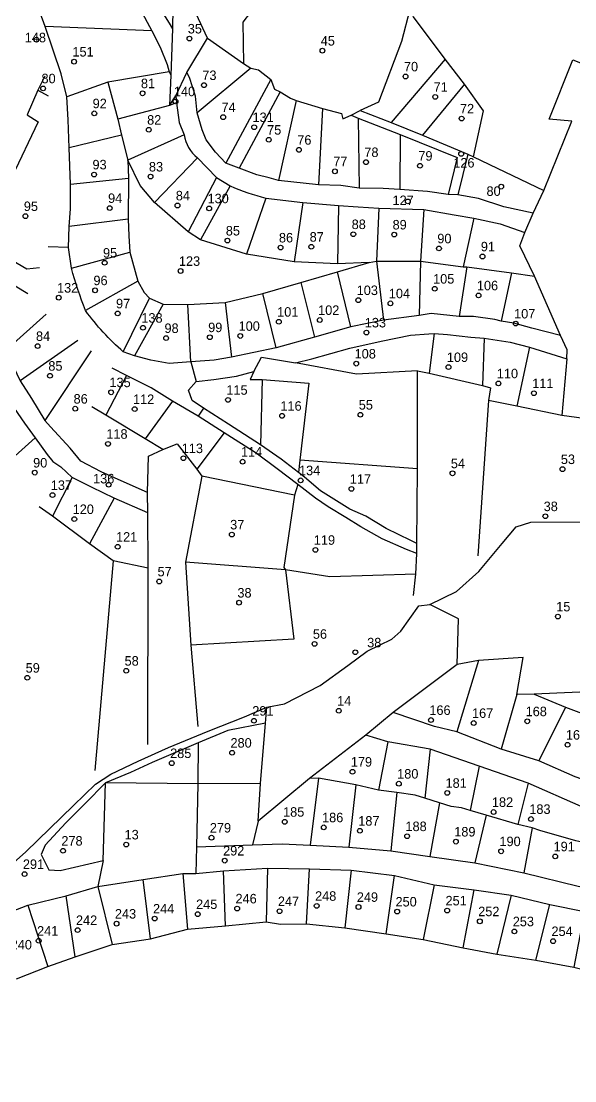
# Model space of a CAD drawing. Extents: x 176571 to 180224, y 250857 to 253450.
# Drawn here: x 177350.9 to 177583.8, y 251484.7 to 251930.3 of the extents above; entities that cross this region are included whole.
import ezdxf
from ezdxf.enums import TextEntityAlignment as Align

# ---------------------------------------------------------------- set-up
doc = ezdxf.new("R2010")
doc.units = 0
for name, color, linetype in [('1602', 240, 'Continuous'), ('1603', 240, 'Continuous'), ('A_POINTS', 252, 'Continuous')]:
    doc.layers.add(name, color=color, linetype=linetype)
doc.styles.add('HEBTXT', font='hebtxt.shx')

# ---------------------------------------------------------------- blocks, each defined once
blk = doc.blocks.new('1603')
at = {"layer": 'A_POINTS'}
blk.add_circle((0, 0), 0.25, dxfattribs=at)
at = {"style": 'HEBTXT'}
blk.add_attdef('PARCEL_NUM', text='', height=2, dxfattribs=at).set_placement((0, 1), align=Align.CENTER)
at = {"style": 'HEBTXT', "flags": 1}
blk.add_attdef('LOT_NUM', text='', height=2, dxfattribs=at).set_placement((0, -2.5), align=Align.CENTER)

msp = doc.modelspace()

# ---------------------------------------------------------------- linework, layer by layer
at = {"layer": '1602'}
for points in [[(177580.4, 251788.39), (177580.56, 251792.16), (177577.75, 251798.22), (177566.81, 251823.15), (177560.7, 251835.87), (177562.83, 251841.42), (177566.35, 251849.65), (177570.74, 251859.12), (177582.57, 251888.29), (177573.03, 251889.09), (177582.91, 251914.04), (177601.88, 251906.67), (177636.38, 251903.74), (177642.2, 251922.61), (177647.31, 251924.32), (177646.53, 251936.63), (177650.17, 251953.99), (177661.3, 251987.58), (177654.21, 251993.23), (177657.62, 252004.52), (177673.52, 252019.55)], [(177393.4, 251958.72), (177397.2, 251954.47), (177401.91, 251947.99), (177404.9, 251943.55), (177407.33, 251939.2), (177410.09, 251934.39), (177413.16, 251929.5), (177414.51, 251927.06)], [(177429.31, 251923.19), (177415.01, 251953.95), (177414.51, 251927.06), (177413.82, 251907.56)], [(177415.01, 251953.95), (177439.92, 251954.92), (177451.32, 251952.74), (177457.48, 251951.71), (177456.99, 251946.86), (177444.16, 251929.91), (177444.43, 251912.54)], [(177456.99, 251946.86), (177461.83, 251943.4), (177474.38, 251945.25), (177488.36, 251941.44), (177494.74, 251940.28), (177505.86, 251936.36), (177511.84, 251937.6), (177513.66, 251935.9), (177514.36, 251935.18), (177510.95, 251921.76), (177501.22, 251896.2), (177493.51, 251892.8)], [(177400.82, 251935.72), (177405.81, 251926.24), (177409.42, 251919.46), (177412.29, 251912.13), (177413.2, 251909.04), (177413.82, 251907.56), (177413.3, 251894.88), (177416.01, 251898.88), (177420.63, 251908.76), (177429.31, 251923.19), (177444.43, 251912.54), (177447.47, 251910.61), (177450.69, 251909.82), (177455.92, 251905.74), (177457.53, 251901.8), (177459.87, 251900.56), (177464.24, 251898.01), (177466.58, 251897), (177477.62, 251893.63), (177485.59, 251891.51), (177486.24, 251889.29), (177489.72, 251890.75), (177493.51, 251892.8), (177506.55, 251887.73), (177519.68, 251882.33), (177538.79, 251874.42), (177541.14, 251873.28), (177570.74, 251859.12)], [(177541.14, 251873.28), (177545.35, 251892.62), (177537.35, 251903.77), (177529.32, 251914.32), (177516.01, 251932.22), (177514.36, 251935.18)], [(177405.81, 251926.24), (177360.95, 251928.07)], [(177529.32, 251914.32), (177506.55, 251887.73)], [(177413.2, 251909.04), (177387.41, 251904.61), (177370.08, 251898.46)], [(177566.35, 251849.65), (177553.99, 251852.32), (177543.27, 251855.81), (177534.59, 251857.34), (177530.59, 251857.49), (177521.87, 251858.71), (177510.23, 251859.54), (177503.23, 251859.93), (177493.16, 251860.09), (177485.38, 251861.18), (177475.99, 251861.53), (177459.22, 251863.34), (177455.22, 251864.39), (177450.02, 251865.73), (177442.58, 251868.46), (177437, 251870.67), (177432.68, 251875.26), (177428.69, 251880.47), (177427.09, 251884.6), (177424.91, 251891.77), (177424.2, 251898.83), (177421.7, 251906.65), (177420.63, 251908.76)], [(177447.47, 251910.61), (177424.91, 251891.77)], [(177360.87, 251907.2), (177357.98, 251901.38), (177353.38, 251890.98), (177358.03, 251887.98), (177335.7, 251841.51), (177338.61, 251834.3), (177339.56, 251831.07), (177336.88, 251826.3), (177329.64, 251810.67), (177325.56, 251812.72), (177321.54, 251814.77), (177318.81, 251816.29), (177279.32, 251752.12)], [(177387.41, 251904.61), (177391.56, 251889.15), (177393.08, 251882.45), (177395.75, 251871.92), (177396, 251864.27), (177395.96, 251847.07), (177396.2, 251840.13), (177396.66, 251833.21), (177399.93, 251820.94), (177402.63, 251816.29), (177404.93, 251813.82), (177410.63, 251811.31), (177421.01, 251811.21), (177436.73, 251812.04), (177452.52, 251815.86), (177468.56, 251820.44), (177483.99, 251824.91), (177497.28, 251828.86), (177500.41, 251829.38), (177518.96, 251829.47), (177536.8, 251826.98), (177538.42, 251827.08), (177557.2, 251824.53), (177566.81, 251823.15)], [(177455.92, 251905.74), (177437, 251870.67)], [(177537.35, 251903.77), (177519.68, 251882.33)], [(177357.98, 251901.38), (177362.27, 251898.94)], [(177459.87, 251900.56), (177442.58, 251868.46)], [(177416.22, 251895.98), (177413.3, 251894.88), (177391.56, 251889.15)], [(177466.58, 251897), (177459.22, 251863.34)], [(177477.62, 251893.63), (177475.99, 251861.53)], [(177489.72, 251890.75), (177492.64, 251889.56), (177510.38, 251882.62), (177534.33, 251873), (177530.59, 251857.49)], [(177492.64, 251889.56), (177493.16, 251860.09)], [(177393.08, 251882.45), (177371.08, 251877.11)], [(177419.42, 251882.5), (177395.75, 251871.92)], [(177510.38, 251882.62), (177510.23, 251859.54)], [(177425.1, 251872.84), (177407.02, 251854.06)], [(177538.79, 251874.42), (177534.59, 251857.34)], [(177497.28, 251828.86), (177483.95, 251828.29), (177465.71, 251829.13), (177445.71, 251832.4), (177426.38, 251838.41), (177421.22, 251841.69), (177407.02, 251854.06), (177400.97, 251861.19), (177395.75, 251871.92)], [(177371.61, 251861.83), (177396, 251864.27)], [(177433.02, 251864.59), (177421.22, 251841.69)], [(177438.84, 251861.06), (177426.38, 251838.41)], [(177453.82, 251855.88), (177445.71, 251832.4)], [(177469.39, 251854.09), (177465.71, 251829.13)], [(177484.34, 251852.85), (177483.95, 251828.29)], [(177501.39, 251851.7), (177500.41, 251829.38), (177503.28, 251804.53)], [(177520.34, 251851.14), (177518.96, 251829.47), (177518.28, 251806.51)], [(177395.96, 251847.07), (177371.04, 251844.01)], [(177541.28, 251847.55), (177536.8, 251826.98)], [(177338.61, 251834.3), (177345.12, 251830.97), (177353.28, 251826.13), (177358.68, 251826.77)], [(177370.77, 251835.14), (177362.28, 251835.42)], [(177372.07, 251826.51), (177396.66, 251833.21)], [(177353.7, 251815.74), (177348.43, 251818.86), (177341.61, 251823.93), (177336.86, 251822.15), (177336.77, 251816.89), (177343.06, 251795.5), (177345, 251792.45), (177347.62, 251785.03), (177350.45, 251779.11), (177355.29, 251771.69), (177360.91, 251762.37), (177363.28, 251759.72), (177371.52, 251750.73)], [(177489.53, 251801.75), (177483.99, 251824.91)], [(177538.42, 251827.08), (177535.14, 251806.19)], [(177557.2, 251824.53), (177552.86, 251804.15)], [(177399.93, 251820.94), (177377.95, 251808.64)], [(177468.56, 251820.44), (177474.26, 251797.43)], [(177458.19, 251792.92), (177452.52, 251815.86)], [(177325.56, 251812.72), (177329.81, 251804.02), (177335.8, 251792.99), (177338.07, 251788.68), (177344.12, 251774.52), (177347.93, 251767.53), (177352.25, 251761.29), (177356.86, 251755.19), (177361.81, 251748.13), (177364.23, 251745.22), (177367.57, 251742.88)], [(177393.88, 251791.22), (177404.93, 251813.82)], [(177410.63, 251811.31), (177398.62, 251789.54)], [(177422.29, 251787.06), (177421.01, 251811.21)], [(177436.73, 251812.04), (177439.42, 251789.08)], [(177361.39, 251807.16), (177345, 251792.45)], [(177517.34, 251710.66), (177514.81, 251711.93), (177504.44, 251717.06), (177495.88, 251722.25), (177489.12, 251725.08), (177476.87, 251732.85), (177470.07, 251738.52), (177467.6, 251740.58), (177460.29, 251746.13), (177451.63, 251752.12), (177438.18, 251760.93), (177427.67, 251767.56), (177422.82, 251770.79), (177421.35, 251775.14), (177424.46, 251778.74), (177431.92, 251779.6), (177441.43, 251780.99), (177448.77, 251783), (177451.96, 251788.99), (177466.3, 251786.6), (177473.16, 251788.31), (177489.1, 251792.76), (177502.35, 251795.82), (177514.73, 251798.28), (177522.37, 251798.88), (177524.63, 251798.99), (177530.3, 251798.55), (177540.08, 251797.42), (177545.69, 251796.98), (177556.65, 251795.36), (177564.75, 251793.3), (177580.4, 251788.39), (177578.34, 251764.52), (177559.42, 251768.39), (177547.56, 251770.81)], [(177524.63, 251798.99), (177522.51, 251782.28)], [(177545.69, 251796.98), (177544.95, 251777.14)], [(177374.78, 251795.98), (177350.45, 251779.11)], [(177564.75, 251793.3), (177559.42, 251768.39)], [(177380.39, 251791.7), (177360.91, 251762.37)], [(177517.32, 251706.47), (177512.97, 251708.16), (177502.83, 251712.67), (177493.85, 251717.72), (177487.44, 251721.61), (177480.07, 251726.15), (177474.7, 251729.69), (177467.3, 251735.47), (177458.53, 251742.04), (177449.77, 251748.63), (177436.28, 251757.22), (177425.36, 251764.21), (177414.52, 251770.5), (177405.6, 251776.18), (177395.23, 251781.4), (177389.21, 251784.47)], [(177422.29, 251787.06), (177424.46, 251778.74)], [(177448.77, 251783), (177447.26, 251779.63), (177452.22, 251779.63), (177471.98, 251778.05), (177468.16, 251745.74), (177467.6, 251740.58)], [(177517.65, 251783.23), (177491.97, 251781.94), (177466.3, 251786.6)], [(177515.91, 251688.76), (177516.96, 251697.74), (177517.32, 251706.47), (177517.34, 251710.66), (177517.64, 251742.09), (177517.65, 251783.23), (177522.51, 251782.28), (177544.95, 251777.14), (177548.31, 251776.21), (177547.56, 251770.81), (177542.98, 251705.5)], [(177395.23, 251781.4), (177386.56, 251764.66)], [(177452.22, 251779.63), (177451.63, 251752.12)], [(177414.52, 251770.5), (177403.03, 251754.72)], [(177410.56, 251750.18), (177403.03, 251754.72), (177386.56, 251764.66), (177380.65, 251768.14)], [(177427.67, 251767.56), (177425.36, 251764.21)], [(177655.71, 251751.23), (177608.03, 251760.41), (177578.34, 251764.52)], [(177436.28, 251757.22), (177424.86, 251741.94)], [(177356.86, 251755.19), (177339.68, 251739.9)], [(177404.17, 251626.11), (177404.37, 251700.32), (177404.23, 251723.56), (177404.11, 251732.11), (177404.43, 251747.36), (177410.56, 251750.18), (177416.49, 251752.62), (177424.86, 251741.94), (177426.96, 251739), (177420.08, 251702.8), (177422.23, 251667.98), (177425.18, 251633.75)], [(177404.11, 251732.11), (177392.97, 251737.08), (177384.59, 251740.89), (177375.97, 251745.35), (177371.52, 251750.73)], [(177517.64, 251742.09), (177468.16, 251745.74)], [(177372.4, 251738.46), (177364.14, 251722.15)], [(177404.23, 251723.56), (177389.96, 251729.72), (177380.74, 251734.2), (177372.4, 251738.46), (177367.57, 251742.88)], [(177465.91, 251730.98), (177426.96, 251739)], [(177467.3, 251735.47), (177465.91, 251730.98), (177461.42, 251700.57), (177462.05, 251699.56), (177465.54, 251670.41), (177422.23, 251667.98)], [(177389.96, 251729.72), (177379.69, 251710.53)], [(177404.37, 251700.32), (177389.58, 251703.39), (177379.69, 251710.53), (177364.14, 251722.15), (177358.53, 251726.04)], [(177333.52, 251563.9), (177352.89, 251580.99), (177372.93, 251600.58), (177382.16, 251609.52), (177388.63, 251613.76), (177400.18, 251619.17), (177412.83, 251624.92), (177429.52, 251631.71), (177444.79, 251637.73), (177454.25, 251641.84), (177461.62, 251643.31), (177476.7, 251650.92), (177488.39, 251659.44), (177496.46, 251665.39), (177506.85, 251670.41), (177510.63, 251673.87), (177518.15, 251684.54), (177522.87, 251684.97), (177533.98, 251690.47), (177543.38, 251698.96), (177553.23, 251710.74), (177559.07, 251717.73), (177565.25, 251719.62), (177586.18, 251719.82)], [(177607.24, 251720.14), (177607.73, 251715.3), (177609.08, 251690.55), (177611.89, 251662.94), (177611.37, 251654.07), (177611.42, 251649.31), (177566.76, 251647.32), (177559.38, 251647.25), (177562.09, 251662.69), (177543.34, 251661.45), (177534.37, 251659.79), (177534.82, 251679.01), (177522.87, 251684.97)], [(177389.58, 251703.39), (177381.83, 251615.25)], [(177516.96, 251697.74), (177480.75, 251696.69), (177462.05, 251699.56), (177420.08, 251702.8)], [(177534.37, 251659.79), (177507.43, 251639.66), (177495.95, 251630.05), (177472.21, 251611.82), (177450.64, 251593.87), (177451.59, 251609.83), (177453.64, 251635.07), (177454.25, 251641.84)], [(177543.34, 251661.45), (177534.11, 251631.53)], [(177559.38, 251647.25), (177552.8, 251624.2)], [(177566.76, 251647.32), (177579.91, 251641.84), (177596.36, 251635.68), (177607.66, 251630.76), (177611.8, 251628.05), (177617.71, 251625.19), (177625.53, 251620.8), (177628.41, 251619.66), (177633.31, 251618.19), (177643.64, 251613.12)], [(177579.91, 251641.84), (177568.61, 251619.28)], [(177767.9, 251544.49), (177764.96, 251546.85), (177749.7, 251552.77), (177744.01, 251555.17), (177733.13, 251559.44), (177719.33, 251563.83), (177709.05, 251568.58), (177699, 251571.42), (177679.38, 251578.15), (177661.15, 251584.45), (177651.28, 251587.09), (177641.73, 251589.71), (177635.81, 251591.04), (177617.32, 251598.62), (177600, 251607.03), (177583.97, 251612.6), (177568.61, 251619.28), (177552.8, 251624.2), (177534.11, 251631.53), (177524.79, 251633.7), (177507.43, 251639.66)], [(177453.64, 251635.07), (177437.87, 251632.06), (177425.38, 251626.93), (177406.01, 251618.55), (177396.86, 251614.42), (177386.44, 251610.1), (177377.8, 251601.33), (177369.63, 251593.17), (177361.02, 251583.88), (177359.26, 251579.96), (177362.54, 251573.41), (177367.3, 251573.14), (177385.47, 251577.45), (177386.44, 251610.1)], [(177800, 251514.74), (177797.83, 251515.99), (177782.04, 251524.34), (177766.61, 251533.88), (177763.25, 251535.54), (177751.9, 251539.32), (177735.76, 251546.92), (177719.86, 251552.87), (177704.19, 251557.97), (177686.78, 251564.29), (177669.33, 251569.6), (177654.82, 251575.17), (177637.83, 251579.25), (177632.75, 251580.99), (177615.24, 251587.76), (177586.53, 251600.08), (177564.19, 251609.84), (177543.51, 251617), (177522.97, 251624.15), (177505.11, 251627.25), (177495.95, 251630.05)], [(177505.11, 251627.25), (177501.24, 251606.91)], [(177425.38, 251626.93), (177425.26, 251609.61), (177424.68, 251583.1), (177424.39, 251571.94)], [(177522.97, 251624.15), (177520.74, 251603.55)], [(177543.51, 251617), (177539.78, 251598.43)], [(177425.26, 251609.61), (177386.44, 251610.1)], [(177451.59, 251609.83), (177425.26, 251609.61)], [(177612.58, 251574.85), (177589.35, 251584.53), (177584.25, 251585.7), (177569.11, 251590.02), (177565.86, 251591.17), (177559.87, 251592.5), (177546.5, 251596.43), (177539.78, 251598.43), (177536.08, 251599.48), (177531.85, 251600.16), (177526.89, 251601.7), (177520.74, 251603.55), (177516.61, 251604.93), (177508.96, 251606.02), (177501.24, 251606.91), (177491.74, 251609.22), (177475.97, 251612.04), (177472.21, 251611.82)], [(177475.97, 251612.04), (177472.46, 251583.81)], [(177491.74, 251609.22), (177488.7, 251582.94)], [(177564.19, 251609.84), (177559.87, 251592.5)], [(177508.96, 251606.02), (177506.37, 251581.43)], [(177526.89, 251601.7), (177522.8, 251579.09)], [(177546.5, 251596.43), (177541.69, 251576.38)], [(177450.64, 251593.87), (177448.18, 251584.01)], [(177565.86, 251591.17), (177562.3, 251572.15)], [(177424.68, 251583.1), (177448.18, 251584.01), (177460.66, 251584.44), (177472.46, 251583.81), (177488.7, 251582.94), (177506.37, 251581.43), (177522.8, 251579.09), (177541.69, 251576.38), (177562.3, 251572.15), (177585.27, 251566.61), (177609.41, 251561.84), (177624.88, 251557.76), (177630.9, 251555.92), (177646.67, 251551.51), (177662.76, 251545.69), (177678.6, 251541.34), (177693.4, 251536.46), (177711.39, 251530.49), (177726.47, 251523.25), (177742.08, 251516.56), (177757.55, 251509.56), (177771.11, 251501.18), (177786.23, 251493.36), (177800, 251484.75)], [(177338.05, 251552.6), (177353.76, 251558.67), (177369.82, 251562.56), (177383.09, 251566.45), (177402.22, 251569.38), (177418.92, 251571.92), (177424.39, 251571.94), (177435.95, 251573.1), (177454.56, 251574.16), (177472.16, 251573.92), (177489.68, 251573.31), (177507.89, 251571.02), (177524.63, 251567.2), (177541.52, 251565.09), (177557.06, 251562.85), (177573.23, 251558.93), (177587.85, 251555.9)], [(177385.47, 251577.45), (177383.09, 251566.45)], [(177454.56, 251574.16), (177454.02, 251551.58)], [(177470.96, 251550.8), (177472.16, 251573.92)], [(177405.34, 251544.5), (177402.22, 251569.38)], [(177418.92, 251571.92), (177420.83, 251548.48)], [(177436.85, 251549.96), (177435.95, 251573.1)], [(177489.68, 251573.31), (177487.04, 251549.04)], [(177504.47, 251546.53), (177507.89, 251571.02)], [(177383.09, 251566.45), (177389.22, 251542.13)], [(177524.63, 251567.2), (177520.08, 251544.16)], [(177536.9, 251540.65), (177541.52, 251565.09)], [(177373.6, 251536.82), (177369.82, 251562.56)], [(177557.06, 251562.85), (177551.03, 251537.96)], [(177353.76, 251558.67), (177362.18, 251532.8)], [(177567.45, 251535.49), (177573.23, 251558.93)], [(177587.85, 251555.9), (177583.41, 251532.53)], [(177348.98, 251527.58), (177362.18, 251532.8), (177373.6, 251536.82), (177389.22, 251542.13), (177405.34, 251544.5), (177420.83, 251548.48), (177436.85, 251549.96), (177454.02, 251551.58), (177460.02, 251550.63), (177470.96, 251550.8), (177487.04, 251549.04), (177504.47, 251546.53), (177520.08, 251544.16), (177536.9, 251540.65), (177551.03, 251537.96), (177567.45, 251535.49), (177583.41, 251532.53), (177598.95, 251528.64)]]:
    msp.add_lwpolyline(points, dxfattribs=at)
for points in [[(177577.75, 251798.22), (177565.75, 251801.25), (177558.13, 251803.38), (177552.86, 251804.15), (177550.18, 251804.82), (177541.17, 251806.12), (177535.14, 251806.19), (177523.42, 251807.36), (177518.28, 251806.51), (177503.28, 251804.53), (177489.53, 251801.75), (177474.26, 251797.43), (177458.19, 251792.92), (177439.42, 251789.08), (177432.13, 251787.8), (177422.29, 251787.06), (177413.19, 251786.38), (177405.42, 251787.76), (177398.62, 251789.54), (177393.88, 251791.22, -0.052326), (177377.95, 251808.64, -0.026886), (177372.07, 251826.51), (177370.77, 251835.14), (177371.04, 251844.01), (177371.67, 251851.36), (177371.61, 251861.83), (177371.08, 251877.11), (177370.71, 251888.77), (177370.08, 251898.46), (177367.74, 251908.22), (177360.95, 251928.07), (177356.8, 251939.77)], [(177416.01, 251898.88), (177416.22, 251895.98), (177417.31, 251887.67), (177419.42, 251882.5, 0.186751), (177425.1, 251872.84), (177433.02, 251864.59), (177438.84, 251861.06, 0.03867), (177453.82, 251855.88), (177469.39, 251854.09), (177484.34, 251852.85), (177492.64, 251852.32), (177501.39, 251851.7), (177520.34, 251851.14), (177533, 251848.91), (177541.28, 251847.55), (177552.41, 251845.06), (177562.83, 251841.42)]]:
    msp.add_lwpolyline(points, format="xyb", dxfattribs=at)

# ---------------------------------------------------------------- block references
at = {"layer": '1603'}
ref = msp.add_blockref('1603', (177421.68, 251923), dxfattribs=dict(at, xscale=4, yscale=4, zscale=4))
ref.add_attrib('PARCEL_NUM', '35', (177420.99, 251925.16), dxfattribs={"layer": '0', "height": 4, "style": 'HEBTXT'})
ref = msp.add_blockref('1603', (177357.33, 251922.54), dxfattribs=dict(at, xscale=4, yscale=4, zscale=4))
ref.add_attrib('PARCEL_NUM', '148', (177352.42, 251921.44), dxfattribs={"layer": '0', "height": 4, "style": 'HEBTXT'})
ref = msp.add_blockref('1603', (177477.62, 251917.93), dxfattribs=dict(at, xscale=4, yscale=4, zscale=4))
ref.add_attrib('PARCEL_NUM', '45', (177476.93, 251920.09), dxfattribs={"layer": '0', "height": 4, "style": 'HEBTXT'})
ref = msp.add_blockref('1603', (177373.17, 251913.3), dxfattribs=dict(at, xscale=4, yscale=4, zscale=4))
ref.add_attrib('PARCEL_NUM', '151', (177372.48, 251915.46), dxfattribs={"layer": '0', "height": 4, "style": 'HEBTXT'})
ref = msp.add_blockref('1603', (177512.61, 251907.06), dxfattribs=dict(at, xscale=4, yscale=4, zscale=4))
ref.add_attrib('PARCEL_NUM', '70', (177511.92, 251909.22), dxfattribs={"layer": '0', "height": 4, "style": 'HEBTXT'})
ref = msp.add_blockref('1603', (177360.14, 251902.06), dxfattribs=dict(at, xscale=4, yscale=4, zscale=4))
ref.add_attrib('PARCEL_NUM', '80', (177359.45, 251904.21), dxfattribs={"layer": '0', "height": 4, "style": 'HEBTXT'})
ref = msp.add_blockref('1603', (177427.82, 251903.41), dxfattribs=dict(at, xscale=4, yscale=4, zscale=4))
ref.add_attrib('PARCEL_NUM', '73', (177427.12, 251905.57), dxfattribs={"layer": '0', "height": 4, "style": 'HEBTXT'})
ref = msp.add_blockref('1603', (177401.97, 251899.99), dxfattribs=dict(at, xscale=4, yscale=4, zscale=4))
ref.add_attrib('PARCEL_NUM', '81', (177401.28, 251902.15), dxfattribs={"layer": '0', "height": 4, "style": 'HEBTXT'})
ref = msp.add_blockref('1603', (177525.09, 251898.48), dxfattribs=dict(at, xscale=4, yscale=4, zscale=4))
ref.add_attrib('PARCEL_NUM', '71', (177524.4, 251900.63), dxfattribs={"layer": '0', "height": 4, "style": 'HEBTXT'})
ref = msp.add_blockref('1603', (177415.83, 251896.6), dxfattribs=dict(at, xscale=4, yscale=4, zscale=4))
ref.add_attrib('PARCEL_NUM', '140', (177415.14, 251898.76), dxfattribs={"layer": '0', "height": 4, "style": 'HEBTXT'})
ref = msp.add_blockref('1603', (177381.67, 251891.56), dxfattribs=dict(at, xscale=4, yscale=4, zscale=4))
ref.add_attrib('PARCEL_NUM', '92', (177380.98, 251893.72), dxfattribs={"layer": '0', "height": 4, "style": 'HEBTXT'})
ref = msp.add_blockref('1603', (177435.88, 251889.96), dxfattribs=dict(at, xscale=4, yscale=4, zscale=4))
ref.add_attrib('PARCEL_NUM', '74', (177435.19, 251892.12), dxfattribs={"layer": '0', "height": 4, "style": 'HEBTXT'})
ref = msp.add_blockref('1603', (177536.19, 251889.37), dxfattribs=dict(at, xscale=4, yscale=4, zscale=4))
ref.add_attrib('PARCEL_NUM', '72', (177535.5, 251891.53), dxfattribs={"layer": '0', "height": 4, "style": 'HEBTXT'})
ref = msp.add_blockref('1603', (177404.6, 251884.65), dxfattribs=dict(at, xscale=4, yscale=4, zscale=4))
ref.add_attrib('PARCEL_NUM', '82', (177403.9, 251886.81), dxfattribs={"layer": '0', "height": 4, "style": 'HEBTXT'})
ref = msp.add_blockref('1603', (177448.92, 251885.74), dxfattribs=dict(at, xscale=4, yscale=4, zscale=4))
ref.add_attrib('PARCEL_NUM', '131', (177448.23, 251887.9), dxfattribs={"layer": '0', "height": 4, "style": 'HEBTXT'})
ref = msp.add_blockref('1603', (177455.06, 251880.45), dxfattribs=dict(at, xscale=4, yscale=4, zscale=4))
ref.add_attrib('PARCEL_NUM', '75', (177454.37, 251882.61), dxfattribs={"layer": '0', "height": 4, "style": 'HEBTXT'})
ref = msp.add_blockref('1603', (177467.75, 251876.22), dxfattribs=dict(at, xscale=4, yscale=4, zscale=4))
ref.add_attrib('PARCEL_NUM', '76', (177467.06, 251878.38), dxfattribs={"layer": '0', "height": 4, "style": 'HEBTXT'})
ref = msp.add_blockref('1603', (177495.97, 251871.04), dxfattribs=dict(at, xscale=4, yscale=4, zscale=4))
ref.add_attrib('PARCEL_NUM', '78', (177495.27, 251873.2), dxfattribs={"layer": '0', "height": 4, "style": 'HEBTXT'})
ref = msp.add_blockref('1603', (177482.89, 251867.18), dxfattribs=dict(at, xscale=4, yscale=4, zscale=4))
ref.add_attrib('PARCEL_NUM', '77', (177482.2, 251869.34), dxfattribs={"layer": '0', "height": 4, "style": 'HEBTXT'})
ref = msp.add_blockref('1603', (177518.67, 251869.52), dxfattribs=dict(at, xscale=4, yscale=4, zscale=4))
ref.add_attrib('PARCEL_NUM', '79', (177517.98, 251871.68), dxfattribs={"layer": '0', "height": 4, "style": 'HEBTXT'})
ref = msp.add_blockref('1603', (177536, 251874.5), dxfattribs=dict(at, xscale=4, yscale=4, zscale=4))
ref.add_attrib('PARCEL_NUM', '126', (177532.69, 251868.78), dxfattribs={"layer": '0', "height": 4, "style": 'HEBTXT'})
ref = msp.add_blockref('1603', (177381.6, 251865.84), dxfattribs=dict(at, xscale=4, yscale=4, zscale=4))
ref.add_attrib('PARCEL_NUM', '93', (177380.91, 251868), dxfattribs={"layer": '0', "height": 4, "style": 'HEBTXT'})
ref = msp.add_blockref('1603', (177405.34, 251864.97), dxfattribs=dict(at, xscale=4, yscale=4, zscale=4))
ref.add_attrib('PARCEL_NUM', '83', (177404.65, 251867.12), dxfattribs={"layer": '0', "height": 4, "style": 'HEBTXT'})
ref = msp.add_blockref('1603', (177416.66, 251852.81), dxfattribs=dict(at, xscale=4, yscale=4, zscale=4))
ref.add_attrib('PARCEL_NUM', '84', (177415.97, 251854.97), dxfattribs={"layer": '0', "height": 4, "style": 'HEBTXT'})
ref = msp.add_blockref('1603', (177552.85, 251860.75), dxfattribs=dict(at, xscale=4, yscale=4, zscale=4))
ref.add_attrib('PARCEL_NUM', '80', (177546.66, 251856.86), dxfattribs={"layer": '0', "height": 4, "style": 'HEBTXT'})
ref = msp.add_blockref('1603', (177352.71, 251848.34), dxfattribs=dict(at, xscale=4, yscale=4, zscale=4))
ref.add_attrib('PARCEL_NUM', '95', (177352.02, 251850.49), dxfattribs={"layer": '0', "height": 4, "style": 'HEBTXT'})
ref = msp.add_blockref('1603', (177388.16, 251851.74), dxfattribs=dict(at, xscale=4, yscale=4, zscale=4))
ref.add_attrib('PARCEL_NUM', '94', (177387.47, 251853.89), dxfattribs={"layer": '0', "height": 4, "style": 'HEBTXT'})
ref = msp.add_blockref('1603', (177430, 251851.6), dxfattribs=dict(at, xscale=4, yscale=4, zscale=4))
ref.add_attrib('PARCEL_NUM', '130', (177429.31, 251853.76), dxfattribs={"layer": '0', "height": 4, "style": 'HEBTXT'})
ref = msp.add_blockref('1603', (177513.56, 251854.55), dxfattribs=dict(at, xscale=4, yscale=4, zscale=4))
ref.add_attrib('PARCEL_NUM', '127', (177507.12, 251853), dxfattribs={"layer": '0', "height": 4, "style": 'HEBTXT'})
ref = msp.add_blockref('1603', (177490.63, 251840.75), dxfattribs=dict(at, xscale=4, yscale=4, zscale=4))
ref.add_attrib('PARCEL_NUM', '88', (177489.94, 251842.91), dxfattribs={"layer": '0', "height": 4, "style": 'HEBTXT'})
ref = msp.add_blockref('1603', (177507.84, 251840.58), dxfattribs=dict(at, xscale=4, yscale=4, zscale=4))
ref.add_attrib('PARCEL_NUM', '89', (177507.15, 251842.74), dxfattribs={"layer": '0', "height": 4, "style": 'HEBTXT'})
ref = msp.add_blockref('1603', (177437.69, 251838.05), dxfattribs=dict(at, xscale=4, yscale=4, zscale=4))
ref.add_attrib('PARCEL_NUM', '85', (177436.99, 251840.2), dxfattribs={"layer": '0', "height": 4, "style": 'HEBTXT'})
ref = msp.add_blockref('1603', (177460.04, 251835.12), dxfattribs=dict(at, xscale=4, yscale=4, zscale=4))
ref.add_attrib('PARCEL_NUM', '86', (177459.34, 251837.28), dxfattribs={"layer": '0', "height": 4, "style": 'HEBTXT'})
ref = msp.add_blockref('1603', (177472.95, 251835.46), dxfattribs=dict(at, xscale=4, yscale=4, zscale=4))
ref.add_attrib('PARCEL_NUM', '87', (177472.26, 251837.61), dxfattribs={"layer": '0', "height": 4, "style": 'HEBTXT'})
ref = msp.add_blockref('1603', (177526.66, 251834.76), dxfattribs=dict(at, xscale=4, yscale=4, zscale=4))
ref.add_attrib('PARCEL_NUM', '90', (177525.97, 251836.92), dxfattribs={"layer": '0', "height": 4, "style": 'HEBTXT'})
ref = msp.add_blockref('1603', (177544.97, 251831.38), dxfattribs=dict(at, xscale=4, yscale=4, zscale=4))
ref.add_attrib('PARCEL_NUM', '91', (177544.28, 251833.54), dxfattribs={"layer": '0', "height": 4, "style": 'HEBTXT'})
ref = msp.add_blockref('1603', (177386.03, 251828.74), dxfattribs=dict(at, xscale=4, yscale=4, zscale=4))
ref.add_attrib('PARCEL_NUM', '95', (177385.34, 251830.9), dxfattribs={"layer": '0', "height": 4, "style": 'HEBTXT'})
ref = msp.add_blockref('1603', (177417.96, 251825.28), dxfattribs=dict(at, xscale=4, yscale=4, zscale=4))
ref.add_attrib('PARCEL_NUM', '123', (177417.27, 251827.44), dxfattribs={"layer": '0', "height": 4, "style": 'HEBTXT'})
ref = msp.add_blockref('1603', (177382, 251817.15), dxfattribs=dict(at, xscale=4, yscale=4, zscale=4))
ref.add_attrib('PARCEL_NUM', '96', (177381.31, 251819.31), dxfattribs={"layer": '0', "height": 4, "style": 'HEBTXT'})
ref = msp.add_blockref('1603', (177524.88, 251817.81), dxfattribs=dict(at, xscale=4, yscale=4, zscale=4))
ref.add_attrib('PARCEL_NUM', '105', (177524.19, 251819.97), dxfattribs={"layer": '0', "height": 4, "style": 'HEBTXT'})
ref = msp.add_blockref('1603', (177366.7, 251814.06), dxfattribs=dict(at, xscale=4, yscale=4, zscale=4))
ref.add_attrib('PARCEL_NUM', '132', (177366, 251816.21), dxfattribs={"layer": '0', "height": 4, "style": 'HEBTXT'})
ref = msp.add_blockref('1603', (177492.74, 251813.01), dxfattribs=dict(at, xscale=4, yscale=4, zscale=4))
ref.add_attrib('PARCEL_NUM', '103', (177492.05, 251815.16), dxfattribs={"layer": '0', "height": 4, "style": 'HEBTXT'})
ref = msp.add_blockref('1603', (177543.3, 251815), dxfattribs=dict(at, xscale=4, yscale=4, zscale=4))
ref.add_attrib('PARCEL_NUM', '106', (177542.61, 251817.16), dxfattribs={"layer": '0', "height": 4, "style": 'HEBTXT'})
ref = msp.add_blockref('1603', (177506.26, 251811.66), dxfattribs=dict(at, xscale=4, yscale=4, zscale=4))
ref.add_attrib('PARCEL_NUM', '104', (177505.57, 251813.82), dxfattribs={"layer": '0', "height": 4, "style": 'HEBTXT'})
ref = msp.add_blockref('1603', (177391.5, 251807.43), dxfattribs=dict(at, xscale=4, yscale=4, zscale=4))
ref.add_attrib('PARCEL_NUM', '97', (177390.81, 251809.58), dxfattribs={"layer": '0', "height": 4, "style": 'HEBTXT'})
ref = msp.add_blockref('1603', (177459.29, 251803.91), dxfattribs=dict(at, xscale=4, yscale=4, zscale=4))
ref.add_attrib('PARCEL_NUM', '101', (177458.6, 251806.07), dxfattribs={"layer": '0', "height": 4, "style": 'HEBTXT'})
ref = msp.add_blockref('1603', (177476.51, 251804.66), dxfattribs=dict(at, xscale=4, yscale=4, zscale=4))
ref.add_attrib('PARCEL_NUM', '102', (177475.82, 251806.81), dxfattribs={"layer": '0', "height": 4, "style": 'HEBTXT'})
ref = msp.add_blockref('1603', (177402.16, 251801.4), dxfattribs=dict(at, xscale=4, yscale=4, zscale=4))
ref.add_attrib('PARCEL_NUM', '138', (177401.47, 251803.55), dxfattribs={"layer": '0', "height": 4, "style": 'HEBTXT'})
ref = msp.add_blockref('1603', (177496.15, 251799.4), dxfattribs=dict(at, xscale=4, yscale=4, zscale=4))
ref.add_attrib('PARCEL_NUM', '133', (177495.46, 251801.55), dxfattribs={"layer": '0', "height": 4, "style": 'HEBTXT'})
ref = msp.add_blockref('1603', (177558.95, 251803.15), dxfattribs=dict(at, xscale=4, yscale=4, zscale=4))
ref.add_attrib('PARCEL_NUM', '107', (177558.26, 251805.31), dxfattribs={"layer": '0', "height": 4, "style": 'HEBTXT'})
ref = msp.add_blockref('1603', (177411.89, 251797.05), dxfattribs=dict(at, xscale=4, yscale=4, zscale=4))
ref.add_attrib('PARCEL_NUM', '98', (177411.2, 251799.21), dxfattribs={"layer": '0', "height": 4, "style": 'HEBTXT'})
ref = msp.add_blockref('1603', (177430.27, 251797.41), dxfattribs=dict(at, xscale=4, yscale=4, zscale=4))
ref.add_attrib('PARCEL_NUM', '99', (177429.57, 251799.56), dxfattribs={"layer": '0', "height": 4, "style": 'HEBTXT'})
ref = msp.add_blockref('1603', (177443.07, 251797.96), dxfattribs=dict(at, xscale=4, yscale=4, zscale=4))
ref.add_attrib('PARCEL_NUM', '100', (177442.38, 251800.12), dxfattribs={"layer": '0', "height": 4, "style": 'HEBTXT'})
ref = msp.add_blockref('1603', (177357.84, 251793.71), dxfattribs=dict(at, xscale=4, yscale=4, zscale=4))
ref.add_attrib('PARCEL_NUM', '84', (177357.14, 251795.87), dxfattribs={"layer": '0', "height": 4, "style": 'HEBTXT'})
ref = msp.add_blockref('1603', (177491.87, 251786.32), dxfattribs=dict(at, xscale=4, yscale=4, zscale=4))
ref.add_attrib('PARCEL_NUM', '108', (177491.18, 251788.48), dxfattribs={"layer": '0', "height": 4, "style": 'HEBTXT'})
ref = msp.add_blockref('1603', (177530.67, 251784.85), dxfattribs=dict(at, xscale=4, yscale=4, zscale=4))
ref.add_attrib('PARCEL_NUM', '109', (177529.98, 251787), dxfattribs={"layer": '0', "height": 4, "style": 'HEBTXT'})
ref = msp.add_blockref('1603', (177363.04, 251781.21), dxfattribs=dict(at, xscale=4, yscale=4, zscale=4))
ref.add_attrib('PARCEL_NUM', '85', (177362.34, 251783.36), dxfattribs={"layer": '0', "height": 4, "style": 'HEBTXT'})
ref = msp.add_blockref('1603', (177551.69, 251778.01), dxfattribs=dict(at, xscale=4, yscale=4, zscale=4))
ref.add_attrib('PARCEL_NUM', '110', (177551, 251780.17), dxfattribs={"layer": '0', "height": 4, "style": 'HEBTXT'})
ref = msp.add_blockref('1603', (177388.73, 251774.27), dxfattribs=dict(at, xscale=4, yscale=4, zscale=4))
ref.add_attrib('PARCEL_NUM', '135', (177388.04, 251776.43), dxfattribs={"layer": '0', "height": 4, "style": 'HEBTXT'})
ref = msp.add_blockref('1603', (177566.58, 251773.87), dxfattribs=dict(at, xscale=4, yscale=4, zscale=4))
ref.add_attrib('PARCEL_NUM', '111', (177565.89, 251776.03), dxfattribs={"layer": '0', "height": 4, "style": 'HEBTXT'})
ref = msp.add_blockref('1603', (177437.92, 251771.08), dxfattribs=dict(at, xscale=4, yscale=4, zscale=4))
ref.add_attrib('PARCEL_NUM', '115', (177437.23, 251773.24), dxfattribs={"layer": '0', "height": 4, "style": 'HEBTXT'})
ref = msp.add_blockref('1603', (177373.65, 251767.37), dxfattribs=dict(at, xscale=4, yscale=4, zscale=4))
ref.add_attrib('PARCEL_NUM', '86', (177372.96, 251769.52), dxfattribs={"layer": '0', "height": 4, "style": 'HEBTXT'})
ref = msp.add_blockref('1603', (177398.66, 251767.19), dxfattribs=dict(at, xscale=4, yscale=4, zscale=4))
ref.add_attrib('PARCEL_NUM', '112', (177397.96, 251769.35), dxfattribs={"layer": '0', "height": 4, "style": 'HEBTXT'})
ref = msp.add_blockref('1603', (177460.66, 251764.37), dxfattribs=dict(at, xscale=4, yscale=4, zscale=4))
ref.add_attrib('PARCEL_NUM', '116', (177459.97, 251766.52), dxfattribs={"layer": '0', "height": 4, "style": 'HEBTXT'})
ref = msp.add_blockref('1603', (177493.61, 251764.84), dxfattribs=dict(at, xscale=4, yscale=4, zscale=4))
ref.add_attrib('PARCEL_NUM', '55', (177492.92, 251766.99), dxfattribs={"layer": '0', "height": 4, "style": 'HEBTXT'})
ref = msp.add_blockref('1603', (177387.43, 251752.58), dxfattribs=dict(at, xscale=4, yscale=4, zscale=4))
ref.add_attrib('PARCEL_NUM', '118', (177386.74, 251754.74), dxfattribs={"layer": '0', "height": 4, "style": 'HEBTXT'})
ref = msp.add_blockref('1603', (177419.15, 251746.55), dxfattribs=dict(at, xscale=4, yscale=4, zscale=4))
ref.add_attrib('PARCEL_NUM', '113', (177418.46, 251748.7), dxfattribs={"layer": '0', "height": 4, "style": 'HEBTXT'})
ref = msp.add_blockref('1603', (177444.06, 251745.09), dxfattribs=dict(at, xscale=4, yscale=4, zscale=4))
ref.add_attrib('PARCEL_NUM', '114', (177443.37, 251747.25), dxfattribs={"layer": '0', "height": 4, "style": 'HEBTXT'})
ref = msp.add_blockref('1603', (177578.62, 251741.94), dxfattribs=dict(at, xscale=4, yscale=4, zscale=4))
ref.add_attrib('PARCEL_NUM', '53', (177577.93, 251744.1), dxfattribs={"layer": '0', "height": 4, "style": 'HEBTXT'})
ref = msp.add_blockref('1603', (177356.63, 251740.49), dxfattribs=dict(at, xscale=4, yscale=4, zscale=4))
ref.add_attrib('PARCEL_NUM', '90', (177355.93, 251742.64), dxfattribs={"layer": '0', "height": 4, "style": 'HEBTXT'})
ref = msp.add_blockref('1603', (177468.47, 251737.24), dxfattribs=dict(at, xscale=4, yscale=4, zscale=4))
ref.add_attrib('PARCEL_NUM', '134', (177467.78, 251739.4), dxfattribs={"layer": '0', "height": 4, "style": 'HEBTXT'})
ref = msp.add_blockref('1603', (177532.35, 251740.2), dxfattribs=dict(at, xscale=4, yscale=4, zscale=4))
ref.add_attrib('PARCEL_NUM', '54', (177531.66, 251742.35), dxfattribs={"layer": '0', "height": 4, "style": 'HEBTXT'})
ref = msp.add_blockref('1603', (177387.7, 251735.4), dxfattribs=dict(at, xscale=4, yscale=4, zscale=4))
ref.add_attrib('PARCEL_NUM', '136', (177381.17, 251735.96), dxfattribs={"layer": '0', "height": 4, "style": 'HEBTXT'})
ref = msp.add_blockref('1603', (177489.85, 251733.64), dxfattribs=dict(at, xscale=4, yscale=4, zscale=4))
ref.add_attrib('PARCEL_NUM', '117', (177489.16, 251735.8), dxfattribs={"layer": '0', "height": 4, "style": 'HEBTXT'})
ref = msp.add_blockref('1603', (177364.09, 251731.05), dxfattribs=dict(at, xscale=4, yscale=4, zscale=4))
ref.add_attrib('PARCEL_NUM', '137', (177363.39, 251733.21), dxfattribs={"layer": '0', "height": 4, "style": 'HEBTXT'})
ref = msp.add_blockref('1603', (177373.26, 251720.93), dxfattribs=dict(at, xscale=4, yscale=4, zscale=4))
ref.add_attrib('PARCEL_NUM', '120', (177372.57, 251723.09), dxfattribs={"layer": '0', "height": 4, "style": 'HEBTXT'})
ref = msp.add_blockref('1603', (177571.41, 251722.14), dxfattribs=dict(at, xscale=4, yscale=4, zscale=4))
ref.add_attrib('PARCEL_NUM', '38', (177570.71, 251724.3), dxfattribs={"layer": '0', "height": 4, "style": 'HEBTXT'})
ref = msp.add_blockref('1603', (177439.52, 251714.45), dxfattribs=dict(at, xscale=4, yscale=4, zscale=4))
ref.add_attrib('PARCEL_NUM', '37', (177438.83, 251716.61), dxfattribs={"layer": '0', "height": 4, "style": 'HEBTXT'})
ref = msp.add_blockref('1603', (177391.51, 251709.31), dxfattribs=dict(at, xscale=4, yscale=4, zscale=4))
ref.add_attrib('PARCEL_NUM', '121', (177390.81, 251711.46), dxfattribs={"layer": '0', "height": 4, "style": 'HEBTXT'})
ref = msp.add_blockref('1603', (177474.71, 251707.99), dxfattribs=dict(at, xscale=4, yscale=4, zscale=4))
ref.add_attrib('PARCEL_NUM', '119', (177474.02, 251710.15), dxfattribs={"layer": '0', "height": 4, "style": 'HEBTXT'})
ref = msp.add_blockref('1603', (177408.98, 251694.7), dxfattribs=dict(at, xscale=4, yscale=4, zscale=4))
ref.add_attrib('PARCEL_NUM', '57', (177408.28, 251696.86), dxfattribs={"layer": '0', "height": 4, "style": 'HEBTXT'})
ref = msp.add_blockref('1603', (177442.56, 251685.81), dxfattribs=dict(at, xscale=4, yscale=4, zscale=4))
ref.add_attrib('PARCEL_NUM', '38', (177441.87, 251687.96), dxfattribs={"layer": '0', "height": 4, "style": 'HEBTXT'})
ref = msp.add_blockref('1603', (177576.68, 251679.98), dxfattribs=dict(at, xscale=4, yscale=4, zscale=4))
ref.add_attrib('PARCEL_NUM', '15', (177575.99, 251682.14), dxfattribs={"layer": '0', "height": 4, "style": 'HEBTXT'})
ref = msp.add_blockref('1603', (177474.32, 251668.46), dxfattribs=dict(at, xscale=4, yscale=4, zscale=4))
ref.add_attrib('PARCEL_NUM', '56', (177473.62, 251670.62), dxfattribs={"layer": '0', "height": 4, "style": 'HEBTXT'})
ref = msp.add_blockref('1603', (177491.47, 251664.95), dxfattribs=dict(at, xscale=4, yscale=4, zscale=4))
ref.add_attrib('PARCEL_NUM', '38', (177496.46, 251667.01), dxfattribs={"layer": '0', "height": 4, "style": 'HEBTXT'})
ref = msp.add_blockref('1603', (177395.1, 251657.16), dxfattribs=dict(at, xscale=4, yscale=4, zscale=4))
ref.add_attrib('PARCEL_NUM', '58', (177394.41, 251659.32), dxfattribs={"layer": '0', "height": 4, "style": 'HEBTXT'})
ref = msp.add_blockref('1603', (177353.49, 251654.22), dxfattribs=dict(at, xscale=4, yscale=4, zscale=4))
ref.add_attrib('PARCEL_NUM', '59', (177352.8, 251656.38), dxfattribs={"layer": '0', "height": 4, "style": 'HEBTXT'})
ref = msp.add_blockref('1603', (177484.51, 251640.35), dxfattribs=dict(at, xscale=4, yscale=4, zscale=4))
ref.add_attrib('PARCEL_NUM', '14', (177483.82, 251642.51), dxfattribs={"layer": '0', "height": 4, "style": 'HEBTXT'})
ref = msp.add_blockref('1603', (177448.82, 251636.15), dxfattribs=dict(at, xscale=4, yscale=4, zscale=4))
ref.add_attrib('PARCEL_NUM', '291', (177448.13, 251638.31), dxfattribs={"layer": '0', "height": 4, "style": 'HEBTXT'})
ref = msp.add_blockref('1603', (177523.31, 251636.45), dxfattribs=dict(at, xscale=4, yscale=4, zscale=4))
ref.add_attrib('PARCEL_NUM', '166', (177522.62, 251638.6), dxfattribs={"layer": '0', "height": 4, "style": 'HEBTXT'})
ref = msp.add_blockref('1603', (177541.26, 251635.19), dxfattribs=dict(at, xscale=4, yscale=4, zscale=4))
ref.add_attrib('PARCEL_NUM', '167', (177540.57, 251637.35), dxfattribs={"layer": '0', "height": 4, "style": 'HEBTXT'})
ref = msp.add_blockref('1603', (177563.81, 251635.92), dxfattribs=dict(at, xscale=4, yscale=4, zscale=4))
ref.add_attrib('PARCEL_NUM', '168', (177563.12, 251638.07), dxfattribs={"layer": '0', "height": 4, "style": 'HEBTXT'})
ref = msp.add_blockref('1603', (177580.74, 251626.06), dxfattribs=dict(at, xscale=4, yscale=4, zscale=4))
ref.add_attrib('PARCEL_NUM', '169', (177580.05, 251628.22), dxfattribs={"layer": '0', "height": 4, "style": 'HEBTXT'})
ref = msp.add_blockref('1603', (177439.65, 251622.7), dxfattribs=dict(at, xscale=4, yscale=4, zscale=4))
ref.add_attrib('PARCEL_NUM', '280', (177438.96, 251624.86), dxfattribs={"layer": '0', "height": 4, "style": 'HEBTXT'})
ref = msp.add_blockref('1603', (177414.26, 251618.32), dxfattribs=dict(at, xscale=4, yscale=4, zscale=4))
ref.add_attrib('PARCEL_NUM', '285', (177413.57, 251620.47), dxfattribs={"layer": '0', "height": 4, "style": 'HEBTXT'})
ref = msp.add_blockref('1603', (177490.29, 251614.71), dxfattribs=dict(at, xscale=4, yscale=4, zscale=4))
ref.add_attrib('PARCEL_NUM', '179', (177489.59, 251616.87), dxfattribs={"layer": '0', "height": 4, "style": 'HEBTXT'})
ref = msp.add_blockref('1603', (177509.77, 251609.68), dxfattribs=dict(at, xscale=4, yscale=4, zscale=4))
ref.add_attrib('PARCEL_NUM', '180', (177509.08, 251611.84), dxfattribs={"layer": '0', "height": 4, "style": 'HEBTXT'})
ref = msp.add_blockref('1603', (177530.12, 251605.8), dxfattribs=dict(at, xscale=4, yscale=4, zscale=4))
ref.add_attrib('PARCEL_NUM', '181', (177529.43, 251607.96), dxfattribs={"layer": '0', "height": 4, "style": 'HEBTXT'})
ref = msp.add_blockref('1603', (177549.63, 251597.77), dxfattribs=dict(at, xscale=4, yscale=4, zscale=4))
ref.add_attrib('PARCEL_NUM', '182', (177548.94, 251599.93), dxfattribs={"layer": '0', "height": 4, "style": 'HEBTXT'})
ref = msp.add_blockref('1603', (177565.36, 251594.82), dxfattribs=dict(at, xscale=4, yscale=4, zscale=4))
ref.add_attrib('PARCEL_NUM', '183', (177564.67, 251596.98), dxfattribs={"layer": '0', "height": 4, "style": 'HEBTXT'})
ref = msp.add_blockref('1603', (177461.77, 251593.64), dxfattribs=dict(at, xscale=4, yscale=4, zscale=4))
ref.add_attrib('PARCEL_NUM', '185', (177461.08, 251595.8), dxfattribs={"layer": '0', "height": 4, "style": 'HEBTXT'})
ref = msp.add_blockref('1603', (177478.18, 251591.32), dxfattribs=dict(at, xscale=4, yscale=4, zscale=4))
ref.add_attrib('PARCEL_NUM', '186', (177477.48, 251593.48), dxfattribs={"layer": '0', "height": 4, "style": 'HEBTXT'})
ref = msp.add_blockref('1603', (177493.4, 251589.89), dxfattribs=dict(at, xscale=4, yscale=4, zscale=4))
ref.add_attrib('PARCEL_NUM', '187', (177492.71, 251592.05), dxfattribs={"layer": '0', "height": 4, "style": 'HEBTXT'})
ref = msp.add_blockref('1603', (177430.98, 251586.98), dxfattribs=dict(at, xscale=4, yscale=4, zscale=4))
ref.add_attrib('PARCEL_NUM', '279', (177430.28, 251589.14), dxfattribs={"layer": '0', "height": 4, "style": 'HEBTXT'})
ref = msp.add_blockref('1603', (177513.26, 251587.59), dxfattribs=dict(at, xscale=4, yscale=4, zscale=4))
ref.add_attrib('PARCEL_NUM', '188', (177512.57, 251589.75), dxfattribs={"layer": '0', "height": 4, "style": 'HEBTXT'})
ref = msp.add_blockref('1603', (177533.78, 251585.32), dxfattribs=dict(at, xscale=4, yscale=4, zscale=4))
ref.add_attrib('PARCEL_NUM', '189', (177533.09, 251587.48), dxfattribs={"layer": '0', "height": 4, "style": 'HEBTXT'})
ref = msp.add_blockref('1603', (177368.51, 251581.49), dxfattribs=dict(at, xscale=4, yscale=4, zscale=4))
ref.add_attrib('PARCEL_NUM', '278', (177367.82, 251583.65), dxfattribs={"layer": '0', "height": 4, "style": 'HEBTXT'})
ref = msp.add_blockref('1603', (177395.11, 251584.09), dxfattribs=dict(at, xscale=4, yscale=4, zscale=4))
ref.add_attrib('PARCEL_NUM', '13', (177394.41, 251586.25), dxfattribs={"layer": '0', "height": 4, "style": 'HEBTXT'})
ref = msp.add_blockref('1603', (177552.8, 251581.26), dxfattribs=dict(at, xscale=4, yscale=4, zscale=4))
ref.add_attrib('PARCEL_NUM', '190', (177552.11, 251583.42), dxfattribs={"layer": '0', "height": 4, "style": 'HEBTXT'})
ref = msp.add_blockref('1603', (177436.54, 251577.33), dxfattribs=dict(at, xscale=4, yscale=4, zscale=4))
ref.add_attrib('PARCEL_NUM', '292', (177435.85, 251579.49), dxfattribs={"layer": '0', "height": 4, "style": 'HEBTXT'})
ref = msp.add_blockref('1603', (177575.57, 251579.12), dxfattribs=dict(at, xscale=4, yscale=4, zscale=4))
ref.add_attrib('PARCEL_NUM', '191', (177574.88, 251581.27), dxfattribs={"layer": '0', "height": 4, "style": 'HEBTXT'})
ref = msp.add_blockref('1603', (177352.32, 251571.67), dxfattribs=dict(at, xscale=4, yscale=4, zscale=4))
ref.add_attrib('PARCEL_NUM', '291', (177351.63, 251573.82), dxfattribs={"layer": '0', "height": 4, "style": 'HEBTXT'})
ref = msp.add_blockref('1603', (177425.18, 251554.83), dxfattribs=dict(at, xscale=4, yscale=4, zscale=4))
ref.add_attrib('PARCEL_NUM', '245', (177424.49, 251556.98), dxfattribs={"layer": '0', "height": 4, "style": 'HEBTXT'})
ref = msp.add_blockref('1603', (177441.76, 251557.19), dxfattribs=dict(at, xscale=4, yscale=4, zscale=4))
ref.add_attrib('PARCEL_NUM', '246', (177441.07, 251559.35), dxfattribs={"layer": '0', "height": 4, "style": 'HEBTXT'})
ref = msp.add_blockref('1603', (177459.59, 251556.07), dxfattribs=dict(at, xscale=4, yscale=4, zscale=4))
ref.add_attrib('PARCEL_NUM', '247', (177458.9, 251558.23), dxfattribs={"layer": '0', "height": 4, "style": 'HEBTXT'})
ref = msp.add_blockref('1603', (177475.23, 251558.29), dxfattribs=dict(at, xscale=4, yscale=4, zscale=4))
ref.add_attrib('PARCEL_NUM', '248', (177474.54, 251560.45), dxfattribs={"layer": '0', "height": 4, "style": 'HEBTXT'})
ref = msp.add_blockref('1603', (177492.8, 251557.84), dxfattribs=dict(at, xscale=4, yscale=4, zscale=4))
ref.add_attrib('PARCEL_NUM', '249', (177492.1, 251560), dxfattribs={"layer": '0', "height": 4, "style": 'HEBTXT'})
ref = msp.add_blockref('1603', (177509.08, 251555.9), dxfattribs=dict(at, xscale=4, yscale=4, zscale=4))
ref.add_attrib('PARCEL_NUM', '250', (177508.38, 251558.05), dxfattribs={"layer": '0', "height": 4, "style": 'HEBTXT'})
ref = msp.add_blockref('1603', (177530.11, 251556.34), dxfattribs=dict(at, xscale=4, yscale=4, zscale=4))
ref.add_attrib('PARCEL_NUM', '251', (177529.41, 251558.5), dxfattribs={"layer": '0', "height": 4, "style": 'HEBTXT'})
ref = msp.add_blockref('1603', (177391.03, 251550.82), dxfattribs=dict(at, xscale=4, yscale=4, zscale=4))
ref.add_attrib('PARCEL_NUM', '243', (177390.34, 251552.98), dxfattribs={"layer": '0', "height": 4, "style": 'HEBTXT'})
ref = msp.add_blockref('1603', (177407.06, 251552.95), dxfattribs=dict(at, xscale=4, yscale=4, zscale=4))
ref.add_attrib('PARCEL_NUM', '244', (177406.37, 251555.11), dxfattribs={"layer": '0', "height": 4, "style": 'HEBTXT'})
ref = msp.add_blockref('1603', (177543.86, 251551.81), dxfattribs=dict(at, xscale=4, yscale=4, zscale=4))
ref.add_attrib('PARCEL_NUM', '252', (177543.17, 251553.97), dxfattribs={"layer": '0', "height": 4, "style": 'HEBTXT'})
ref = msp.add_blockref('1603', (177374.66, 251548.11), dxfattribs=dict(at, xscale=4, yscale=4, zscale=4))
ref.add_attrib('PARCEL_NUM', '242', (177373.96, 251550.27), dxfattribs={"layer": '0', "height": 4, "style": 'HEBTXT'})
ref = msp.add_blockref('1603', (177558.39, 251547.58), dxfattribs=dict(at, xscale=4, yscale=4, zscale=4))
ref.add_attrib('PARCEL_NUM', '253', (177557.7, 251549.74), dxfattribs={"layer": '0', "height": 4, "style": 'HEBTXT'})
ref = msp.add_blockref('1603', (177358.28, 251543.63), dxfattribs=dict(at, xscale=4, yscale=4, zscale=4))
ref.add_attrib('PARCEL_NUM', '241', (177357.59, 251545.79), dxfattribs={"layer": '0', "height": 4, "style": 'HEBTXT'})
ref = msp.add_blockref('1603', (177574.68, 251543.47), dxfattribs=dict(at, xscale=4, yscale=4, zscale=4))
ref.add_attrib('PARCEL_NUM', '254', (177573.99, 251545.62), dxfattribs={"layer": '0', "height": 4, "style": 'HEBTXT'})
ref = msp.add_blockref('1603', (177347.19, 251537.82), dxfattribs=dict(at, xscale=4, yscale=4, zscale=4))
ref.add_attrib('PARCEL_NUM', '240', (177346.5, 251539.98), dxfattribs={"layer": '0', "height": 4, "style": 'HEBTXT'})

doc.saveas('drawing.dxf')
